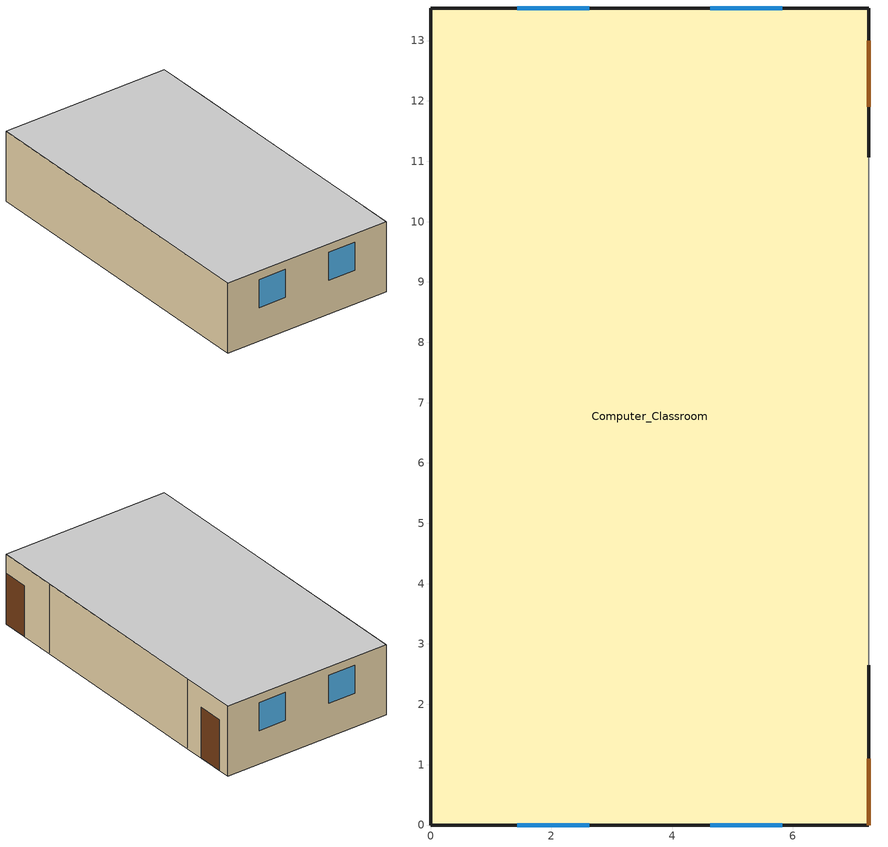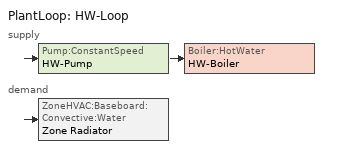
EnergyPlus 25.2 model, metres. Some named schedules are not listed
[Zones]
Computer_Classroom
 floor adiabatic (Floor_Construction): 0,0 0,13.54 7.26,13.54 7.26,0 z0
 wall outside (Insulated_Brick_Wall): 7.26,11.07 7.26,13.54 0,13.54 0,0 7.26,0 7.26,2.65 z0:3
 wall adiabatic (Insulated_Brick_Wall): 7.26,2.65 7.26,11.07 z0:3
 window (Window_Double_LowE_Argon): 1.43,0 2.63,0 / 4.63,0 5.83,0 / 2.63,13.54 1.43,13.54 / 5.83,13.54 4.63,13.54 z1.45:2.65
 door (Simple_Door): 7.26,0 7.26,1.1 / 7.26,11.9 7.26,13 z0:2.18
 ceiling adiabatic (Concrete_Roof): 0,0 7.26,0 7.26,13.54 0,13.54 z3
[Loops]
PlantLoop 'HW-Loop'
 supply: Pump:ConstantSpeed 'HW-Pump' > Boiler:HotWater 'HW-Boiler'
 demand: ZoneHVAC:Baseboard:Convective:Water 'Zone Radiator'
[Building]
10th: North Axis {deg}=0; Terrain=City; Loads Convergence Tolerance Value {W}=0.05; Temperature Convergence Tolerance Value {deltaC}=0.05; Solar Distribution=FullExterior; Maximum Number of Warmup Days=30; Minimum Number of Warmup Days=6
[Site:Location]
Kalamata_Greece: Latitude {deg}=37.02; Longitude {deg}=22.11; Time Zone {hr}=2; Elevation {m}=8
[SizingPeriod:DesignDay] Dry-Bulb Temperature Range Modifier Type=DefaultMultipliers; Barometric Pressure {Pa}=101325; Wind Speed {m/s}=3; Wind Direction {deg}=0; Rain Indicator=No; Snow Indicator=No; Daylight Saving Time Indicator=No; Solar Model Indicator=ASHRAEClearSky
Name | Month | Day of Month | Day Type | Maximum Dry-Bulb Temperature {C} | Daily Dry-Bulb Temperature Range {C} | Humidity Condition Type | Wetbulb or DewPoint at Maximum Dry-Bulb {C} | Sky Clearness
KalamataSummerDesignDay | 6 | 10 | SummerDesignDay | 33.2 | 11 | Wetbulb | 23 | 1
KalamataWinterDesignDay | 1 | 21 | WinterDesignDay | 1.2 | 0 | WetBulb | -1.5 | 0.9
[Material]
Plaster_Outer; Plaster_Inner: Smooth, 0.015, 0.87, 1800, 840, 0.9, 0.65, 0.65
Hollow_Brick_Core: MediumRough, 0.22, 0.35, 800, 840, 0.9, 0.7, 0.7
Cement_Lime_Render: MediumRough, 0.02, 0.87, 1800, 840, 0.9, 0.65, 0.65
Hollow_Clay_Brick: MediumRough, 0.25, 0.35, 800, 840, 0.9, 0.7, 0.7
EPS_Insulation: Smooth, 0.06, 0.035, 20, 1400, 0.9, 0.7, 0.7
Gypsum_Plaster: Smooth, 0.02, 0.25, 950, 1090, 0.9, 0.65, 0.65
Roof_Concrete: MediumRough, 0.2, 1.75, 2300, 880, 0.9, 0.6, 0.6
Door_Material: MediumRough, 0.04, 0.03, 32, 1400, 0.9, 0.7, 0.7
[Construction]
Floor_Construction: Plaster_Outer, Hollow_Brick_Core, Plaster_Inner
Insulated_Brick_Wall: Cement_Lime_Render, Hollow_Clay_Brick, EPS_Insulation, Gypsum_Plaster
Window_Double_LowE_Argon: Glass_LowE_4mm, Argon_16mm, Glass_Clear_4mm
Concrete_Roof: Roof_Concrete
Simple_Door: Door_Material
[WindowMaterial:Glazing]
Glass_LowE_4mm: SpectralAverage, 0.004, 0.84, 0.04, 0.04, 0.78, 0.1, 0.1, 0.04, 0.84, 0.84, 1
Glass_Clear_4mm: SpectralAverage, , 0.004, 0.84, 0.075, 0.075, 0.89, 0.08, 0.08, 0, 0.84, 0.84, 1
[WindowMaterial:Gas]
Argon_16mm: Gas Type=Argon; Thickness {m}=0.016
[Sizing:Zone]
Computer_Classroom: Zone Cooling Design Supply Air Temperature Input Method=SupplyAirTemperature; Cooling Design Supply Air Temperature {C}=14; Zone Heating Design Supply Air Temperature Input Method=SupplyAirTemperature; Heating Design Supply Air Temperature {C}=40; Zone Cooling Design Supply Air Humidity Ratio {kgWater/kgDryAir}=0.009; Zone Heating Design Supply Air Humidity Ratio {kgWater/kgDryAir}=0.004
[Sizing:Plant]
HW-Loop: Heating, 82, 11
[Zone]
Computer_Classroom: Type=1; Multiplier=1; Ceiling Height {m}=3; Volume {m3}=294.9
[People]
Room People: Zone or ZoneList Name  (change to your zone name)=Computer_Classroom; Number of People Schedule=OCCUPY-ROOM; Number of People Calculation Method=People; Number of People (when schedule = 1.0)=25; Fraction Radiant (example)=0.3; Activity Level Schedule=ActSchd; Carbon Dioxide Generation Rate {m3/s-W}=3.82E-8; Enable ASHRAE 55 Comfort Warnings=Yes; Mean Radiant Temperature Calculation Type=EnclosureAveraged; Clothing Insulation Calculation Method=ClothingInsulationSchedule
[ZoneContaminantSourceAndSink:Generic:Constant]
Classroom_PM25_Source: Zone=Computer_Classroom; Design Generation Rate {µg/s, if conc in µg/m3}=0.4; Generation Schedule=PM25_Internal_Schedule; Design Removal Coefficient=0; Removal Schedule=PM25_Removal_Schedule
[ZoneControl:Thermostat]
Computer_Classroom Thermostat: Which zone it controls=Computer_Classroom; Thermostat mode schedule (on/off)=Zone Control Type Sched; Type of thermostat=ThermostatSetpoint:DualSetpoint; Name of dual setpoint object=DualSP-Control
[ThermostatSetpoint:DualSetpoint]
DualSP-Control: Heating setpoint schedule (you already have)=Htg-SetP-Sch; Cooling schedule from section 2=Clg-SetP-Sch
[Lights]
Computer_Classroom Lights: Zone or ZoneList=Computer_Classroom; Schedule=LIGHTS-1; Design Level Calculation Method=Watts/Area; Watts per Zone Floor Area {W/m2}=10; Return Air Fraction=0; Fraction Radiant=0.6; Fraction Visible=0.2; Fraction Replaceable=1
[ElectricEquipment]
Computer_Classroom Equipment: Zone or ZoneList=Computer_Classroom; Schedule=EQUIP-1; Design Level Calculation Method=Watts/Area; Watts per Zone Floor Area {W/m2}=38; Fraction Latent=0; Fraction Radiant=0.2; Fraction Lost=0.8
[ZoneInfiltration:DesignFlowRate]
Infiltration_Computer_Classroom: Zone=Computer_Classroom; Schedule=INFIL-SCH; Calculation Method=AirChanges/Hour; Air Changes per Hour (OPEN condition)=4; Constant Term Coefficient=1; Temperature Term Coefficient=0; Velocity Term Coefficient=0; Velocity Squared Term Coefficient=0
[ZoneVentilation:DesignFlowRate]
Vent_Computer_Classroom: Zone=Computer_Classroom; Schedule=Vent-Sch; Design Flow Rate Calculation Method=Flow/Person; Flow Rate per Person {m3/s-person}  (10 L/s-person)=0.01; Ventilation Air Fan Pressure Rise {Pa}  (0 = no fan power)=0; Ventilation Air Fan Total Efficiency=0
[SetpointManager:Scheduled]
HW-Loop-SetpointManager: Temperature, HW-Setpoint-Schedule, HW-SupplyOutlet
[ZoneHVAC:Baseboard:Convective:Water]
Zone Radiator: Availability Schedule=Heat-Avail; Heating Design Capacity Method=HeatingDesignCapacity; Heating Design Capacity {W}=80000; U-Factor Times Area Value {W/K}=15000; Maximum Water Flow Rate {m3/s}=0.002; Convergence Tolerance=0.001
[PlantEquipmentOperationSchemes]
HW-Loop-Operation: Control Scheme 1=HW-Heating-Operation; Control Scheme 1 Schedule=HW-Heating-Schedule
[PlantEquipmentOperation:HeatingLoad]
HW-Heating-Operation: 0, 1e9, HW-Boiler-EquipmentList
[PlantEquipmentList]
HW-Boiler-EquipmentList: Boiler:HotWater, HW-Boiler
[PlantLoop]
Plant Loop=HW-Loop; Fluid Type=Water; Plant Equipment Operation Scheme List=HW-Loop-Operation; Loop Temperature Setpoint Schedule=HW-SupplyOutlet; Maximum Loop Temperature {C}=100; Minimum Loop Temperature {C}=10; Maximum Loop Flow Rate {m3/s}=0.002; Minimum Loop Flow Rate {m3/s}=0; Plant Loop Volume {m3}=0.3; Load Distribution Scheme=Optimal
[Pump:ConstantSpeed]
HW-Pump: Rated Flow Rate {m3/s}=0.002; Rated Pump Head {Pa}=50000; Rated Power Consumption {W}=250; Motor Efficiency=0.9; Fraction of Motor Inefficiencies to Fluid Stream=0; Pump Control Type=INTERMITTENT
[Boiler:HotWater]
HW-Boiler: Fuel Type=Diesel; Nominal Capacity {W}=80000; Nominal Thermal Efficiency=0.8; Efficiency Curve Temperature Evaluation Variable=LeavingBoiler; Design Water Flow Rate {m3/s}=0.002; Minimum Part Load Ratio=0.2; Maximum Part Load Ratio=1; Optimum Part Load Ratio=0.9; Water Outlet Upper Temperature Limit {C}=100; Boiler Flow Mode=ConstantFlow; On Cycle Parasitic Electric Load {W}=0; Sizing Factor=1
[ZoneHVAC:TerminalUnit:VariableRefrigerantFlow]
VRF TU Wall Computer_Classroom, HVAC-Avail, autosize, 0, autosize, 0, 0, 0, 0, FanOpModeCycling, BlowThrough, VRF TU Wall Computer_Classroom Fan, VRF TU Wall Computer_Classroom Cool Coil, 0, 0, 1, autosize, 21
VRF TU Floor1 Computer_Classroom: HVAC-Avail, Computer_Classroom VRF Floor1 Inlet Node, Computer_Classroom VRF Floor1 Outlet Node, autosize, 0, autosize, 0, 0, 0, 0, FanOpModeCycling, BlowThrough, Fan:OnOff, VRF TU Floor1 Computer_Classroom Fan, , , Coil:Cooling:DX:VariableRefrigerantFlow, VRF TU Floor1 Computer_Classroom Cool Coil, , , 0, 0, 1, , , , , autosize, 21
VRF TU Floor2 Computer_Classroom: HVAC-Avail, Computer_Classroom VRF Floor2 Inlet Node, Computer_Classroom VRF Floor2 Outlet Node, autosize, 0, autosize, 0, 0, 0, 0, FanOpModeCycling, BlowThrough, Fan:OnOff, VRF TU Floor2 Computer_Classroom Fan, , , Coil:Cooling:DX:VariableRefrigerantFlow, VRF TU Floor2 Computer_Classroom Cool Coil, , , 0, 0, 1, , , , , autosize, 21
[Fan:OnOff]
VRF TU Wall Computer_Classroom Fan: HVAC-Avail, 0.7, 500, autosize, 0.9, 1, Computer_Classroom VRF Wall Inlet Node, VRF Wall Fan Outlet Node
VRF TU Floor1 Computer_Classroom Fan: HVAC-Avail, 0.7, 500, autosize, 0.9, 1, Computer_Classroom VRF Floor1 Inlet Node, VRF Floor1 Fan Outlet Node
VRF TU Floor2 Computer_Classroom Fan: HVAC-Avail, 0.7, 500, autosize, 0.9, 1, Computer_Classroom VRF Floor2 Inlet Node, VRF Floor2 Fan Outlet Node
[Coil:Cooling:DX:VariableRefrigerantFlow]
VRF TU Wall Computer_Classroom Cool Coil: HVAC-Avail, autosize, autosize, autosize, VRF TU CoolCapFT, VRF TU CoolCapFFF, VRF Wall Fan Outlet Node, Computer_Classroom VRF Wall Outlet Node
VRF TU Floor1 Computer_Classroom Cool Coil: HVAC-Avail, autosize, autosize, autosize, VRF TU CoolCapFT, VRF TU CoolCapFFF, VRF Floor1 Fan Outlet Node, Computer_Classroom VRF Floor1 Outlet Node
VRF TU Floor2 Computer_Classroom Cool Coil: HVAC-Avail, autosize, autosize, autosize, VRF TU CoolCapFT, VRF TU CoolCapFFF, VRF Floor2 Fan Outlet Node, Computer_Classroom VRF Floor2 Outlet Node
[ZoneTerminalUnitList]
VRF TU List Computer_Classroom: Zone Terminal Unit Name 1=VRF TU Wall Computer_Classroom; Zone Terminal Unit Name 2=VRF TU Floor1 Computer_Classroom; Zone Terminal Unit Name 3=VRF TU Floor2 Computer_Classroom
[AirConditioner:VariableRefrigerantFlow]
1 Heat Pump=VRF Outdoor Computer_Classroom; 2 Availability Schedule=HVAC-Avail; 3 Gross Rated Total Cooling Capacity {W}=10000; 4 Gross Rated Cooling COP {W/W}=3.5; 5 Min Condenser Inlet Temp in Cooling Mode {C}=-5; 6 Max Condenser Inlet Temp in Cooling Mode {C}=43; 7 Cooling Cap Ratio Modifier Function of Low Temp Curve=VRF Sys CoolCapFT; 10 Cooling EIR Modifier Function of Low Temp Curve=VRF Sys CoolEIRFT; 17 Gross Rated Heating Capacity {W}=10000; 19 Gross Rated Heating COP {W/W}=3.5; 20 Min Condenser Inlet Temp in Heating Mode {C}=-20; 21 Max Condenser Inlet Temp in Heating Mode {C}=15; 22 Heating Cap Ratio Modifier Function of Low Temp Curve=VRF Sys HeatCapFT; 25 Heating EIR Modifier Function of Low Temp Curve=VRF Sys HeatEIRFT; 28 Heating Performance Curve Outdoor Temperature Type=WetBulbTemperature; 29 Heating EIR Modifier Function of Low Part-Load Ratio Curve=VRF_HeatEIRLowPLR; 33 Minimum Heat Pump Part-Load Ratio=0.25; 34 Zone Name for Master Thermostat Location=Computer_Classroom; 35 Master Thermostat Priority Control Type=MasterThermostatPriority; 37 Zone Terminal Unit List=VRF TU List Computer_Classroom; 50 Defrost Strategy=ReverseCycle; 51 Defrost Control=Timed; 52 Defrost Energy Input Ratio Modifier Function of Temperature Curve=VRF_DefrostEIRFT; 53 Defrost Time Period Fraction=0.058333; 54 Resistive Defrost Heater Capacity {W}=0; 55 Maximum Outdoor Dry-bulb Temperature for Defrost Operation {C}=5; 56 Condenser Type=AirCooled
[Zone equipment]
Computer_Classroom: VRF TU Wall Computer_Classroom, VRF TU Floor1 Computer_Classroom, VRF TU Floor2 Computer_Classroom, Zone Radiator
[Schedule:Compact]
OCCUPY-ROOM: Fraction, Through: 12/31, For: Weekdays, Until: 09:10, 0, Until: 10:00, 1, Until: 10:10, 0, Until: 11:00, 1, Until: 11:10, 0, Until: 12:00, 1, Until: 12:10, 0, Until: 13:00, 1, Until: 24:00, 0, For: Weekends Holiday SummerDesignDay WinterDesignDay CustomDay1 CustomDay2, Until: 24:00, 0
LIGHTS-1: On/Off, Through: 12/31, For: WeekDays, Until: 09:10, 0, Until: 10:00, 1, Until: 10:10, 0, Until: 11:00, 1, Until: 11:10, 0, Until: 12:00, 1, Until: 12:10, 0, Until: 13:00, 1, Until: 24:00, 0, For: Weekends Holiday SummerDesignDay WinterDesignDay CustomDay1 CustomDay2, Until: 24:00, 0
EQUIP-1: Fraction, Through: 12/31, For: WeekDays, Until: 08:10, 0, Until: 09:00, 1, Until: 09:10, 0.05, Until: 10:00, 1, Until: 10:10, 0.05, Until: 11:00, 1, Until: 11:10, 0.05, Until: 12:00, 1, Until: 12:10, 0.05, Until: 13:00, 1, Until: 13:10, 0.05, Until: 14:00, 1, Until: 24:00, 0, For: Weekends Holiday SummerDesignDay WinterDesignDay CustomDay1 CustomDay2, Until: 24:00, 0
Heat-Avail: Fraction, Through: 12/31, For: Weekdays, Until: 08:10, 0, Until: 09:00, 1, Until: 09:10, 0, Until: 10:00, 1, Until: 24:00, 0, For: Weekends Holiday SummerDesignDay WinterDesignDay CustomDay1 CustomDay2, Until: 24:00, 0
HVAC-Avail: Fraction, Through: 12/31, For: Weekdays, Until: 08:10, 0, Until: 09:00, 1, Until: 09:10, 0, Until: 10:00, 1, Until: 10:10, 0, Until: 11:00, 1, Until: 11:10, 0, Until: 12:00, 1, Until: 12:10, 0, Until: 13:00, 1, Until: 13:10, 0, Until: 14:00, 1, Until: 24:00, 0, For: Weekends Holiday SummerDesignDay WinterDesignDay CustomDay1 CustomDay2, Until: 24:00, 0
FanOpModeCycling: Any Number, Through: 12/31, For: AllDays, Until: 24:00, 0
Zone Control Type Sched: Control Type, Through: 12/31, For: Weekdays, Until: 08:00, 0, Until: 14:00, 4, Until: 24:00, 0, For: WinterDesignDay SummerDesignDay, Until: 24:00, 4, For: Weekends Holiday CustomDay1 CustomDay2, Until: 24:00, 0
Vent-Sch: Fraction, Through: 12/31, For: Weekdays, Until: 09:00, 0, Until: 09:10, 1, Until: 10:00, 0, Until: 10:10, 1, Until: 11:00, 0, Until: 11:10, 1, Until: 12:00, 0, Until: 12:10, 1, Until: 13:00, 0, Until: 13:10, 1, Until: 24:00, 0, For: Weekends Holiday SummerDesignDay WinterDesignDay CustomDay1 CustomDay2, Until: 24:00, 0
ActSchd: Any Number, Through: 12/31, For: Weekdays, Until: 09:10, 0, Until: 10:00, 117.24, Until: 10:10, 0, Until: 11:00, 117.24, Until: 11:10, 0, Until: 12:00, 117.24, Until: 12:10, 0, Until: 13:00, 117.24, Until: 24:00, 0, For: Weekends Holiday SummerDesignDay WinterDesignDay CustomDay1 CustomDay2, Until: 24:00, 0
Htg-SetP-Sch: Temperature, Through: 12/31, For: WeekDays SummerDesignDay WinterDesignDay, Until: 08:00, 16, Until: 14:00, 18, Until: 24:00, 16, For: WeekEnds Holiday CustomDay1 CustomDay2, Until: 24:00, 16
Clg-SetP-Sch: Temperature, Through: 12/31, For: WeekDays SummerDesignDay WinterDesignDay, Until: 08:00, 30, Until: 14:00, 22, Until: 24:00, 30, For: WeekEnds Holiday CustomDay1 CustomDay2, Until: 24:00, 30
PM25_Internal_Schedule: Through: 12/31, For: Weekdays, Until: 09:00, 0.1, Until: 14:00, 1, Until: 24:00, 0.1, For: Weekends Holiday SummerDesignDay WinterDesignDay CustomDay1nCustomDay2, Until: 24:00, 0
PM25_Removal_Schedule: Fraction, Through: 12/31, For: AllDays, Until: 24:00, 0
HW-Heating-Schedule: Fraction, Through: 12/31, For: AllDays, Until: 24:00, 1
INFIL-SCH: Fraction, Through: 12/31, For: Weekdays, Until: 08:00, 0.05, Until: 08:10, 1, Until: 09:00, 0.05, Until: 09:10, 1, Until: 10:00, 0.05, Until: 10:10, 1, Until: 11:00, 0.05, Until: 11:10, 1, Until: 12:00, 0.05, Until: 12:10, 1, Until: 13:00, 0.05, Until: 13:10, 1, Until: 24:00, 0.05, For: Weekends Holiday SummerDesignDay WinterDesignDay CustomDay1 CustomDay2, Until: 24:00, 0.05
HW-Setpoint-Schedule: Temperature, Through: 12/31, For: AllDays, Until: 24:00, 80
[Curve:Biquadratic]
VRF TU CoolCapFT; VRF Sys CoolCapFT; VRF Sys CoolEIRFT: 1, 0, 0, 0, 0, 0, 15, 30, 20, 45
VRF Sys HeatCapFT; VRF Sys HeatEIRFT: 1, 0, 0, 0, 0, 0, -10, 20, -20, 15
VRF_DefrostEIRFT: 1, 0, 0, 0, 0, 0, -20, 10, 10, 25
[Curve:Quadratic]
VRF TU CoolCapFFF: 1, 0, 0, 0, 2
VRF_HeatEIRLowPLR: 1, 0, 0, 0, 1.2
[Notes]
computerclassroom.idf
Location:                Kalamata, Greece
Run Period (Weather File): Full Annual Simulation, Kalamata
Floor Area:              98.3 m2
Number of Stories:       1
Official single-day holidays
Christmas break: Dec 24 – Jan 6
Split into two periods to avoid year boundary issues
Easter holidays: Apr 10 – Apr 23
Summer break: Jun 16 – Sep 10
